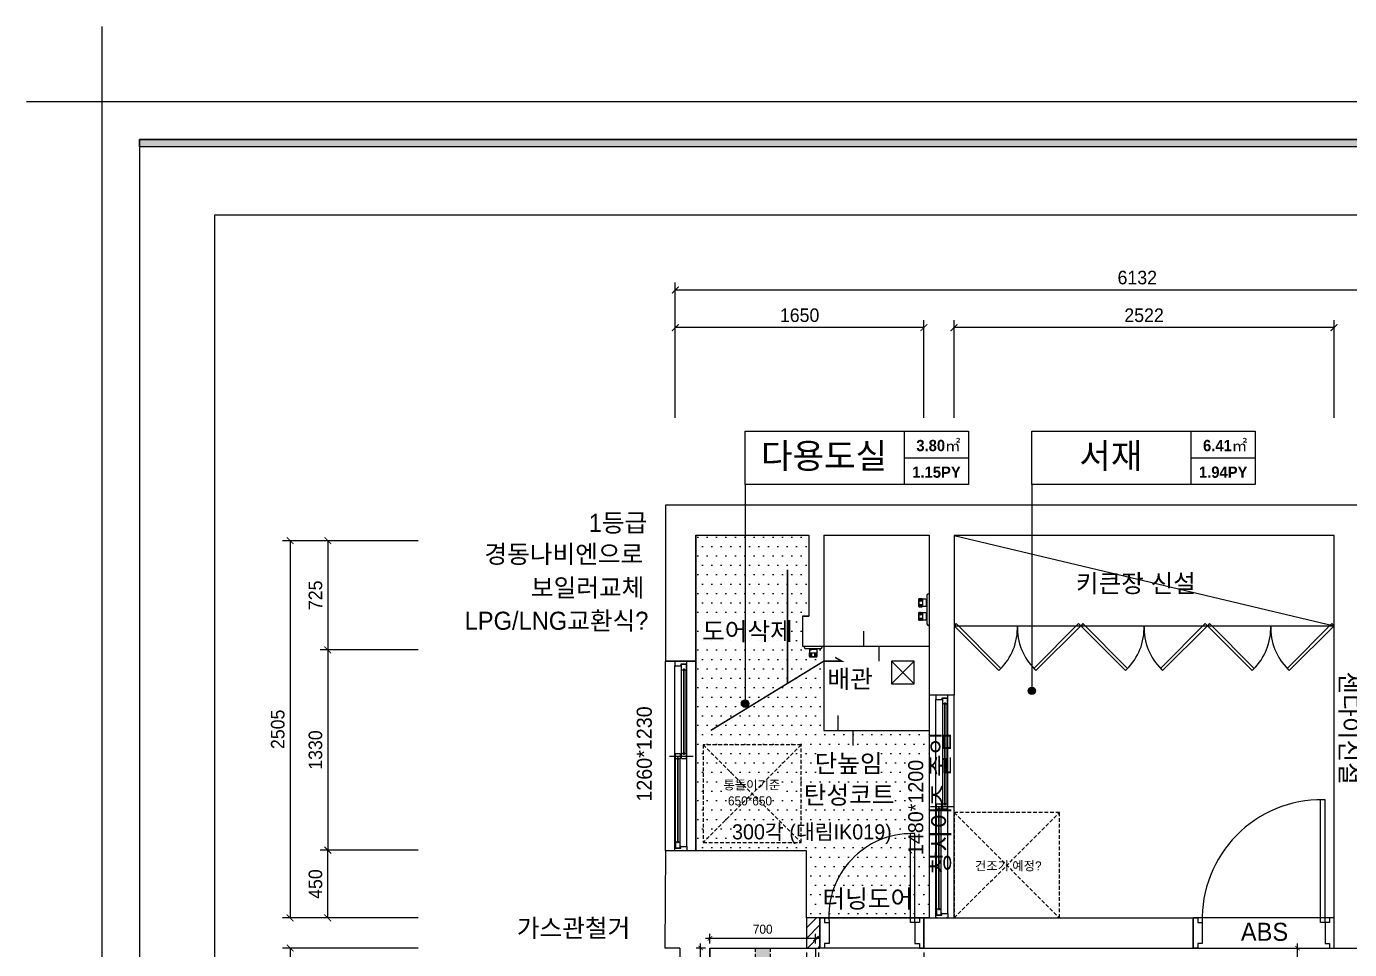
# Model space of a CAD drawing. Header units: inches. Extents: x 69359 to 144970, y -4972 to 56514.
# Drawn here: x 75670 to 84451, y 31761 to 37891 of the extents above; entities that cross this region are included whole.
import ezdxf
from ezdxf.enums import TextEntityAlignment as Align

# ---------------------------------------------------------------- set-up
doc = ezdxf.new("R2010")
doc.units = ezdxf.units.IN
doc.header["$LTSCALE"] = 50
doc.header["$MEASUREMENT"] = 0
doc.linetypes.add('DASHED', pattern=[0.75, 0.5, -0.25])
doc.linetypes.add('HID', pattern=[2.5, 1.5, -1])
for name, color, linetype in [('0-ELC TEXT', 7, 'Continuous'), ('02-WAL', 2, 'Continuous'), ('03-TEXT', 3, 'Continuous'), ('03-WAL NEW', 3, 'Continuous'), ('04-WIN', 4, 'Continuous'), ('06-FUR', 6, 'Continuous'), ('07-DIM', 5, 'Continuous'), ('07-DIM WAL', 5, 'Continuous'), ('3.기호.계단선', 30, 'Continuous'), ('fin', 5, 'Continuous'), ('FORM(YOURNAME)-1', 1, 'Continuous'), ('FORM(YOURNAME)-11', 1, 'Continuous'), ('FUR', 8, 'DASHED'), ('도면층4', 4, 'Continuous'), ('도면층5', 5, 'Continuous')]:
    doc.layers.add(name, color=color, linetype=linetype)
doc.styles.add('HY 울릉도 L', font='')
doc.styles.add('YOURNAME', font='HY울릉도M.TTF')
doc.styles.add('넥슨고딕', font='NEXONLv1GothicBold.ttf')
doc.styles.add('코레일둥고', font='Korail_Round_Gothic_Medium.ttf')
doc.styles.get('HY 울릉도 L').set_extended_font_data('HY울릉도L')
doc.dimstyles.new('30', dxfattribs={"dimscale": 30, "dimtxt": 2, "dimasz": 1, "dimexe": 1, "dimexo": 1, "dimgap": 1, "dimtad": 1, "dimdec": 0, "dimrnd": 0.05, "dimdsep": 46, "dimlunit": 6, "dimtxsty": 'HY 울릉도 L', "dimblk": 'ARCHTICK', "dimcen": 2.5, "dimdle": 1, "dimclrd": 133, "dimclre": 133, "dimclrt": 30, "dimadec": 0, "dimazin": 0, "dimtfac": 1, "dimtdec": 0, "dimtix": 1, "dimtmove": 2, "dimatfit": 3, "dimldrblk": 'ARCHTICK', "dimfxl": 1, "dimlwd": -1, "dimlwe": -1, "dimarcsym": 0})
doc.dimstyles.new('YOURNAME-50', dxfattribs={"dimscale": 50, "dimtxt": 1.8, "dimasz": 0.9, "dimexe": 1, "dimexo": 3, "dimgap": 0.7, "dimtad": 1, "dimdec": 0, "dimzin": 0, "dimdsep": 46, "dimtxsty": 'YOURNAME', "dimblk": 'ARCHTICK', "dimcen": 0, "dimclrd": 1, "dimclre": 1, "dimclrt": 7, "dimadec": 0, "dimazin": 0, "dimtfac": 1, "dimtdec": 0, "dimtix": 1, "dimtmove": 2, "dimatfit": 3, "dimldrblk": 'ARCHTICK', "dimfxl": 1, "dimtolj": 1, "dimtzin": 0, "dimarcsym": 0})

# ---------------------------------------------------------------- blocks, each defined once
blk = doc.blocks.new('A$C004A4CAE')
at = {"layer": 'fin', "color": 6}
for p, q in [((0, 0), (0, 5)), ((200, 15), (10, 15)), ((36, 69), (36, 70)), ((84, 69), (36, 69)), ((51, 63), (36, 63)), ((51, 57), (36, 57)), ((51, 51), (36, 51)), ((36, 23), (36, 45)), ((84, 45), (36, 45)), ((82, 72), (38, 72)), ((82, 21), (38, 21)), ((43, 15), (43, 21)), ((84, 63), (69, 63)), ((84, 57), (69, 57)), ((84, 51), (69, 51)), ((77, 15), (77, 21)), ((84, 69), (84, 70)), ((84, 23), (84, 45)), ((126, 69), (126, 70)), ((174, 69), (126, 69)), ((141, 63), (126, 63)), ((141, 57), (126, 57)), ((141, 51), (126, 51)), ((174, 45), (126, 45)), ((126, 23), (126, 45)), ((172, 72), (128, 72)), ((172, 21), (128, 21)), ((133, 15), (133, 21)), ((174, 63), (159, 63)), ((174, 57), (159, 57)), ((174, 51), (159, 51)), ((167, 15), (167, 21)), ((174, 69), (174, 70)), ((174, 23), (174, 45)), ((210, 0), (210, 5))]:
    blk.add_line(p, q, dxfattribs=at)
for centre, radius, start, end in [((10, 5), 10, 90, 180), ((36, 66), 3, 90, 270), ((36, 60), 3, 90, 270), ((36, 54), 3, 90, 270), ((36, 48), 3, 90, 270), ((38, 70), 2, 90, 180), ((38, 23), 2, 180, 270), ((51, 66), 3, 90, 270), ((51, 60), 3, 90, 270), ((51, 54), 3, 90, 270), ((51, 48), 3, 90, 270), ((69, 66), 3, 270, 90), ((69, 60), 3, 270, 90), ((69, 54), 3, 270, 90), ((69, 48), 3, 270, 90), ((82, 70), 2, 0, 90), ((82, 23), 2, 270, 0), ((84, 66), 3, 270, 90), ((84, 60), 3, 270, 90), ((84, 54), 3, 270, 90), ((84, 48), 3, 270, 90), ((126, 66), 3, 90, 270), ((126, 60), 3, 90, 270), ((126, 54), 3, 90, 270), ((126, 48), 3, 90, 270), ((128, 70), 2, 90, 180), ((128, 23), 2, 180, 270), ((141, 66), 3, 90, 270), ((141, 60), 3, 90, 270), ((141, 54), 3, 90, 270), ((141, 48), 3, 90, 270), ((159, 66), 3, 270, 90), ((159, 60), 3, 270, 90), ((159, 54), 3, 270, 90), ((159, 48), 3, 270, 90), ((172, 70), 2, 0, 90), ((172, 23), 2, 270, 0), ((174, 66), 3, 270, 90), ((174, 60), 3, 270, 90), ((174, 54), 3, 270, 90), ((174, 48), 3, 270, 90), ((200, 5), 10, 0, 90)]:
    blk.add_arc(centre, radius, start, end, dxfattribs=at)
blk = doc.blocks.new('flll')
at = {"layer": '03-WAL NEW'}
h = blk.add_hatch(dxfattribs=at)
h.set_pattern_fill('_USER', color=8, scale=50, angle=45, pattern_type=0)
h.set_pattern_definition([(45, (10, 0), (-35.35534, 35.35534), [])])
h.paths.add_polyline_path([(119160.3, 31243.2), (119070.3, 31243.2), (119070.3, 31043.2), (119160.3, 31043.2)])
blk.add_line((119185.3, 33048.2), (119885.3, 33048.2))
at = {"layer": '02-WAL'}
for p, q in [((122772.3, 33983.2), (118135.3, 33983.2)), ((118135.3, 33983.2), (118135.3, 32948.2)), ((118335.3, 33784.2), (118335.3, 32948.2)), ((118335.3, 33784.2), (119085.3, 33784.2)), ((119085.3, 33784.2), (119085.3, 33248.2)), ((119185.3, 33784.2), (119185.3, 33048.2)), ((119185.3, 33784.2), (119885.3, 33784.2)), ((119885.3, 33784.2), (119885.3, 32723.2)), ((122572.3, 33783.2), (120050.3, 33783.2)), ((120050.3, 33783.2), (120050.3, 32723.2)), ((122572.3, 31043.2), (122572.3, 33783.2)), ((119045.3, 33248.2), (119045.3, 33048.2)), ((119045.3, 33248.2), (119085.3, 33248.2)), ((119045.3, 33048.2), (119185.3, 33048.2)), ((118335.3, 32948.2), (118135.3, 32948.2)), ((120050.3, 32723.2), (119885.3, 32723.2)), ((118135.3, 31688.2), (118130.3, 31043.2)), ((119160.3, 31243.2), (119160.3, 31043.2)), ((119850.3, 31243.2), (119850.3, 31243.2)), ((119850.3, 31243.2), (121637.3, 31243.2)), ((119850.3, 31243.2), (119850.3, 31043.2)), ((121637.3, 31243.2), (121637.3, 31043.2)), ((118230.3, 31043.2), (118130.3, 31043.2)), ((118230.3, 31043.2), (118230.3, 30028.2)), ((118430.3, 31043.2), (118430.3, 30028.2)), ((118430.3, 31043.2), (119070.3, 31043.2)), ((119850.3, 31043.2), (121637.3, 31043.2)), ((122572.3, 31043.2), (123542.3, 31043.2))]:
    blk.add_line(p, q, dxfattribs=at)
at = {"layer": '02-WAL', "color": 7}
blk.add_lwpolyline([(119450.3, 33148.2), (119450.3, 33048.2), (119550.3, 33048.2), (119550.3, 32948.2)], dxfattribs=at)
at = {"layer": '02-WAL'}
blk.add_lwpolyline([(119070.3, 31243.2), (119070.3, 31688.2), (118135.3, 31688.2)], dxfattribs=at)
at = {"layer": '03-WAL NEW'}
blk.add_lwpolyline([(119160.3, 31243.2), (119070.3, 31243.2), (119070.3, 31043.2), (119160.3, 31043.2)], close=True, dxfattribs=at)
at = {"layer": '04-WIN'}
for p, q in [((118276.9, 31718.2), (118276.9, 32930.8)), ((118196.9, 31705.7), (118196.9, 32918.2)), ((118242.2, 32335.8), (118242.2, 32889.5)), ((118272.2, 32335.8), (118272.2, 32889.5)), ((119929.4, 31260.7), (119929.4, 32693.2)), ((120009.4, 31273.2), (120009.4, 32705.8)), ((119974.7, 32000.8), (119974.7, 32664.5)), ((120004.7, 32000.8), (120004.7, 32664.5)), ((118160.8, 32318.2), (118317.8, 32318.2)), ((118201.9, 31747.3), (118201.9, 32300.7)), ((118231.9, 31747.3), (118231.9, 32300.7)), ((119893.3, 31983.2), (120050.3, 31983.2)), ((119934.4, 31302.3), (119934.4, 31965.7)), ((119964.4, 31302.3), (119964.4, 31965.7)), ((118238, 31718.2), (118235.9, 31718.2)), ((119970.5, 31273.2), (119968.4, 31273.2))]:
    blk.add_line(p, q, dxfattribs=at)
for points in [[(118335.3, 31688.2), (118135.3, 31688.2), (118135.3, 32948.2), (118335.3, 32948.2)], [(118254, 32895.1), (118252.2, 32889.5), (118242.2, 32889.5), (118242.2, 32927.5), (118272.2, 32927.5), (118272.2, 32889.5), (118262.2, 32889.5), (118260.5, 32895.1)], [(118255.2, 32332.3), (118259.2, 32332.3), (118259.2, 32893), (118255.2, 32893)], [(120050.3, 32723.2), (119885.3, 32723.2), (119885.3, 31243.2), (120050.3, 31243.2)], [(119986.5, 32670.1), (119984.7, 32664.5), (119974.7, 32664.5), (119974.7, 32702.5), (120004.7, 32702.5), (120004.7, 32664.5), (119994.7, 32664.5), (119993, 32670.1)], [(119987.7, 31997.3), (119991.7, 31997.3), (119991.7, 32668), (119987.7, 32668)], [(118211.9, 32300.7), (118201.9, 32300.7), (118201.9, 32335.7), (118231.9, 32335.7), (118231.9, 32300.7), (118221.9, 32300.7), (118220.1, 32306.3), (118213.7, 32306.3)], [(118262.2, 32335.8), (118272.2, 32335.8), (118272.2, 32300.8), (118242.2, 32300.8), (118242.2, 32335.8), (118252.2, 32335.8), (118254, 32330.2), (118260.5, 32330.2)], [(119944.4, 31965.7), (119934.4, 31965.7), (119934.4, 32000.7), (119964.4, 32000.7), (119964.4, 31965.7), (119954.4, 31965.7), (119952.6, 31971.3), (119946.2, 31971.3)], [(119994.7, 32000.8), (120004.7, 32000.8), (120004.7, 31965.8), (119974.7, 31965.8), (119974.7, 32000.8), (119984.7, 32000.8), (119986.5, 31995.2), (119993, 31995.2)], [(118211.9, 31747.3), (118201.9, 31747.3), (118201.9, 31709.3), (118231.9, 31709.3), (118231.9, 31747.3), (118221.9, 31747.3), (118220.1, 31741.8), (118213.7, 31741.8)], [(119944.4, 31302.3), (119934.4, 31302.3), (119934.4, 31264.3), (119964.4, 31264.3), (119964.4, 31302.3), (119954.4, 31302.3), (119952.6, 31296.8), (119946.2, 31296.8)]]:
    blk.add_lwpolyline(points, close=True, dxfattribs=at)
for points in [[(118206, 32948.2), (118196.9, 32948.2), (118196.9, 32918.2), (118235.9, 32918.2), (118238, 32918.2), (118238, 32930.8), (118276.9, 32930.8), (118276.9, 32948.2), (118268, 32948.2)], [(118251.5, 32889.5), (118252.8, 32886.8), (118253.8, 32886.2), (118255.2, 32885.7)], [(118263, 32889.5), (118261.7, 32886.8), (118260.7, 32886.2), (118259.2, 32885.7)], [(119938.5, 32723.2), (119929.4, 32723.2), (119929.4, 32693.2), (119968.4, 32693.2), (119970.5, 32693.2), (119970.5, 32705.8), (120009.4, 32705.8), (120009.4, 32723.2), (120000.5, 32723.2)], [(119984, 32664.5), (119985.3, 32661.8), (119986.3, 32661.2), (119987.7, 32660.7)], [(119995.5, 32664.5), (119994.2, 32661.8), (119993.2, 32661.2), (119991.7, 32660.7)], [(118251.5, 32335.8), (118252.8, 32338.5), (118253.8, 32339), (118255.2, 32339.6)], [(118263, 32335.8), (118261.7, 32338.5), (118260.7, 32339), (118259.2, 32339.6)], [(118211.1, 32300.7), (118212.5, 32298), (118213.5, 32297.5), (118214.9, 32296.9)], [(118214.9, 32304.2), (118214.9, 31743.8), (118218.9, 31743.8), (118218.9, 32304.2), (118214.9, 32304.2), (118218.9, 32304.2)], [(118222.7, 32300.7), (118221.3, 32298), (118220.3, 32297.5), (118218.9, 32296.9)], [(119943.6, 31965.7), (119945, 31963), (119946, 31962.5), (119947.4, 31961.9)], [(119947.4, 31969.2), (119947.4, 31298.8), (119951.4, 31298.8), (119951.4, 31969.2), (119947.4, 31969.2), (119951.4, 31969.2)], [(119955.2, 31965.7), (119953.8, 31963), (119952.8, 31962.5), (119951.4, 31961.9)], [(119984, 32000.8), (119985.3, 32003.5), (119986.3, 32004), (119987.7, 32004.6)], [(119995.5, 32000.8), (119994.2, 32003.5), (119993.2, 32004), (119991.7, 32004.6)], [(118205.9, 31688.2), (118196.9, 31688.2), (118196.9, 31705.7), (118235.9, 31705.7), (118235.9, 31718.2), (118276.9, 31718.2), (118276.9, 31688.2), (118267.9, 31688.2)], [(118211.1, 31747.3), (118212.5, 31750), (118213.5, 31750.6), (118214.9, 31751.1)], [(118222.7, 31747.3), (118221.3, 31750), (118220.3, 31750.6), (118218.9, 31751.1)], [(119938.4, 31243.2), (119929.4, 31243.2), (119929.4, 31260.7), (119968.4, 31260.7), (119968.4, 31273.2), (120009.4, 31273.2), (120009.4, 31243.2), (120000.4, 31243.2)], [(119943.6, 31302.3), (119945, 31305), (119946, 31305.6), (119947.4, 31306.1)], [(119955.2, 31302.3), (119953.8, 31305), (119952.8, 31305.6), (119951.4, 31306.1)]]:
    blk.add_lwpolyline(points, dxfattribs=at)
at = {"layer": 'fin', "color": 6}
for p, q in [((119055.3, 33048.2), (119055.3, 33043.2)), ((119065.3, 33033.2), (119165.3, 33033.2)), ((119091.3, 33025.2), (119091.3, 33003.2)), ((119093.3, 33027.2), (119137.3, 33027.2)), ((119098.3, 33033.2), (119098.3, 33027.2)), ((119132.3, 33033.2), (119132.3, 33027.2)), ((119139.3, 33025.2), (119139.3, 33003.2)), ((119175.3, 33048.2), (119175.3, 33043.2)), ((119091.3, 33003.2), (119139.3, 33003.2)), ((119091.3, 32997.2), (119106.3, 32997.2)), ((119091.3, 32991.2), (119106.3, 32991.2)), ((119091.3, 32985.2), (119106.3, 32985.2)), ((119091.3, 32979.2), (119139.3, 32979.2)), ((119091.3, 32979.2), (119091.3, 32978.3)), ((119093.3, 32976.3), (119137.3, 32976.3)), ((119124.3, 32997.2), (119139.3, 32997.2)), ((119124.3, 32991.2), (119139.3, 32991.2)), ((119124.3, 32985.2), (119139.3, 32985.2)), ((119139.3, 32979.2), (119139.3, 32978.3))]:
    blk.add_line(p, q, dxfattribs=at)
for centre, radius, start, end in [((119065.3, 33043.2), 10, 180, 270), ((119093.3, 33025.2), 2, 90, 180), ((119137.3, 33025.2), 2, 0, 90), ((119165.3, 33043.2), 10, 270, 0), ((119091.3, 33000.2), 3, 90, 270), ((119091.3, 32994.2), 3, 90, 270), ((119091.3, 32988.2), 3, 90, 270), ((119091.3, 32982.2), 3, 90, 270), ((119093.3, 32978.3), 2, 180, 270), ((119106.3, 33000.2), 3, 90, 270), ((119106.3, 32994.2), 3, 90, 270), ((119106.3, 32988.2), 3, 90, 270), ((119106.3, 32982.2), 3, 90, 270), ((119124.3, 33000.2), 3, 270, 90), ((119124.3, 32994.2), 3, 270, 90), ((119124.3, 32988.2), 3, 270, 90), ((119124.3, 32982.2), 3, 270, 90), ((119137.3, 32978.3), 2, 270, 0), ((119139.3, 33000.2), 3, 270, 90), ((119139.3, 32994.2), 3, 270, 90), ((119139.3, 32988.2), 3, 270, 90), ((119139.3, 32982.2), 3, 270, 90)]:
    blk.add_arc(centre, radius, start, end, dxfattribs=at)
at = {"layer": '도면층4'}
for p, q in [((122482.3, 31213.2), (122482.3, 32028.2)), ((122512.3, 32028.2), (122482.3, 32028.2)), ((122512.3, 31213.2), (122512.3, 32028.2)), ((119760.3, 31213.2), (119760.3, 31803.2)), ((119790.3, 31803.2), (119760.3, 31803.2)), ((119790.3, 31213.2), (119790.3, 31803.2)), ((119160.3, 31243.2), (119850.3, 31243.2)), ((119790.3, 31213.2), (119760.3, 31213.2)), ((122572.3, 31243.2), (121637.3, 31243.2)), ((122512.3, 31213.2), (122482.3, 31213.2)), ((119850.3, 31043.2), (119160.3, 31043.2)), ((121637.3, 31043.2), (122572.3, 31043.2))]:
    blk.add_line(p, q, dxfattribs=at)
for points in [[(119160.3, 31243.2), (119190.3, 31243.2), (119190.3, 31213.2), (119220.3, 31213.2), (119220.3, 31073.2), (119190.3, 31073.2), (119190.3, 31043.2), (119160.3, 31043.2), (119160.3, 31243.2)], [(119850.3, 31243.2), (119820.3, 31243.2), (119820.3, 31213.2), (119790.3, 31213.2), (119790.3, 31073.2), (119820.3, 31073.2), (119820.3, 31043.2), (119850.3, 31043.2), (119850.3, 31243.2)], [(121637.3, 31243.2), (121667.3, 31243.2), (121667.3, 31213.2), (121697.3, 31213.2), (121697.3, 31073.2), (121667.3, 31073.2), (121667.3, 31043.2), (121637.3, 31043.2), (121637.3, 31243.2)], [(122572.3, 31243.2), (122542.3, 31243.2), (122542.3, 31213.2), (122512.3, 31213.2), (122512.3, 31073.2), (122542.3, 31073.2), (122542.3, 31043.2), (122572.3, 31043.2), (122572.3, 31243.2)]]:
    blk.add_lwpolyline(points, dxfattribs=at)
at = {"layer": '도면층5'}
for centre, radius, start, end in [((122489.9, 31235.3), 792.9, 89.45047, 181.59881), ((119769.5, 31252.6), 550.6, 89.37479, 184.10532)]:
    blk.add_arc(centre, radius, start, end, dxfattribs=at)
at = {"rotation": 90}
blk.add_blockref('A$C004A4CAE', (119885.3, 33185.6), dxfattribs=at)
blk = doc.blocks.new('FORM-ELEVATION')
at = {"layer": 'FORM(YOURNAME)-11'}
h = blk.add_hatch(color=256, dxfattribs=at)
h.dxf.hatch_style = 1
h.paths.add_polyline_path([(-10309, 35708), (71691, 35708), (71691, 35508), (-10309, 35508)])
h.paths.add_polyline_path([(-10309, -21492), (71691, -21492), (71691, -21692), (-10309, -21692)])
at = {"layer": 'Defpoints', "color": 1}
blk.add_lwpolyline([(-11309, 38708), (-11309, 36708), (-13309, 36708)], dxfattribs=at)
at = {"layer": 'Defpoints', "color": 158}
for points in [[(-10309, -21692), (71691, -21692), (71691, 35708), (-10309, 35708)], [(-8309, 33708), (61071, 33708), (61071, -19692), (-8309, -19692)]]:
    blk.add_lwpolyline(points, close=True, dxfattribs=at)
at = {"layer": 'FORM(YOURNAME)-11', "color": 250}
blk.add_lwpolyline([(-11309, -22692), (72691, -22692), (72691, 36708), (-11309, 36708)], close=True, dxfattribs=at)
at = {"layer": 'FORM(YOURNAME)-11'}
blk.add_lwpolyline([(-10309, 35708), (71691, 35708), (71691, 35508), (-10309, 35508)], close=True, dxfattribs=at)
at = {"layer": 'FORM(YOURNAME)-11', "color": 3, "style": 'YOURNAME'}
for tag, height, p in [('1', 450, (71041, -1219)), ('2', 450, (71041, -1863)), ('3', 450, (71041, -3150)), ('4', 450, (71041, -5081)), ('5', 515, (71041, -7398)), ('6', 515, (71041, -9650)), ('7', 515, (71041, -11903)), ('8', 515, (71041, -14155)), ('9', 515, (71041, -16408)), ('10', 515, (66791, -18596)), ('11', 515, (71041, -18660)), ('12', 515, (66791, -20848)), ('13', 515, (71041, -20848))]:
    blk.add_attdef(tag, text='', height=height, dxfattribs=at).set_placement(p, align=Align.MIDDLE_RIGHT)
blk = doc.blocks.new('_ArchTick')
at = {"color": 0, "linetype": 'ByBlock', "const_width": 0.15}
blk.add_lwpolyline([(-0.5, -0.5), (0.5, 0.5)], dxfattribs=at)
blk = doc.blocks.new('*D22')
at = {"layer": '07-DIM', "color": 1, "lineweight": -2, "transparency": 16777216}
for p, q in [((81826.3, 35290.5), (81826.3, 35940.5)), ((84348.3, 35290.5), (84348.3, 35940.5)), ((84348.3, 35890.5), (81826.3, 35890.5))]:
    blk.add_line(p, q, dxfattribs=at)
at = {"layer": 'Defpoints', "color": 0, "transparency": 16777216}
for p in [(81826.3, 35890.5), (81826.3, 35140.5), (84348.3, 35140.5)]:
    blk.add_point(p, dxfattribs=at)
at = {"layer": '07-DIM', "color": 1, "lineweight": -2, "transparency": 16777216, "xscale": 45, "yscale": 45, "zscale": 45, "rotation": 180}
blk.add_blockref('_ArchTick', (81826.3, 35890.5), dxfattribs=at)
at = {"layer": '07-DIM', "color": 1, "lineweight": -2, "transparency": 16777216, "xscale": 45, "yscale": 45, "zscale": 45}
blk.add_blockref('_ArchTick', (84348.3, 35890.5), dxfattribs=at)
at = {"layer": '07-DIM', "color": 7, "transparency": 16777216, "insert": (83087.3, 35972.2), "char_height": 90, "attachment_point": 5, "style": 'YOURNAME'}
blk.add_mtext('\\A1;2522', dxfattribs=at)
blk = doc.blocks.new('*D23')
at = {"layer": '07-DIM', "color": 1, "lineweight": -2, "transparency": 16777216}
for p, q in [((79976.3, 35290.5), (79976.3, 35940.5)), ((81626.3, 35290.5), (81626.3, 35940.5)), ((81626.3, 35890.5), (79976.3, 35890.5))]:
    blk.add_line(p, q, dxfattribs=at)
at = {"layer": 'Defpoints', "color": 0, "transparency": 16777216}
for p in [(79976.3, 35890.5), (79976.3, 35140.5), (81626.3, 35140.5)]:
    blk.add_point(p, dxfattribs=at)
at = {"layer": '07-DIM', "color": 1, "lineweight": -2, "transparency": 16777216, "xscale": 45, "yscale": 45, "zscale": 45, "rotation": 180}
blk.add_blockref('_ArchTick', (79976.3, 35890.5), dxfattribs=at)
at = {"layer": '07-DIM', "color": 1, "lineweight": -2, "transparency": 16777216, "xscale": 45, "yscale": 45, "zscale": 45}
blk.add_blockref('_ArchTick', (81626.3, 35890.5), dxfattribs=at)
at = {"layer": '07-DIM', "color": 7, "transparency": 16777216, "insert": (80801.3, 35972.4), "char_height": 90, "attachment_point": 5, "style": 'YOURNAME'}
blk.add_mtext('\\A1;1650', dxfattribs=at)
blk = doc.blocks.new('*D24')
at = {"layer": '07-DIM', "color": 1, "lineweight": -2, "transparency": 16777216}
for p, q in [((79976.3, 35290.5), (79976.3, 36190.5)), ((86108.3, 35290.5), (86108.3, 36190.5)), ((79976.3, 36140.5), (86108.3, 36140.5))]:
    blk.add_line(p, q, dxfattribs=at)
at = {"layer": 'Defpoints', "color": 0, "transparency": 16777216}
for p in [(86108.3, 36140.5), (79976.3, 35140.5), (86108.3, 35140.5)]:
    blk.add_point(p, dxfattribs=at)
at = {"layer": '07-DIM', "color": 1, "lineweight": -2, "transparency": 16777216, "xscale": 45, "yscale": 45, "zscale": 45, "rotation": 180}
blk.add_blockref('_ArchTick', (79976.3, 36140.5), dxfattribs=at)
at = {"layer": '07-DIM', "color": 1, "lineweight": -2, "transparency": 16777216, "xscale": 45, "yscale": 45, "zscale": 45}
blk.add_blockref('_ArchTick', (86108.3, 36140.5), dxfattribs=at)
at = {"layer": '07-DIM', "color": 7, "transparency": 16777216, "insert": (83042.3, 36222.4), "char_height": 90, "attachment_point": 5, "style": 'YOURNAME'}
blk.add_mtext('\\A1;6132', dxfattribs=at)
blk = doc.blocks.new('*D25')
at = {"layer": '07-DIM', "color": 1, "lineweight": -2, "transparency": 16777216}
for p, q in [((78269.8, 34475.5), (77369.8, 34475.5)), ((77419.8, 34475.5), (77419.8, 31970.5)), ((78269.8, 31970.5), (77369.8, 31970.5))]:
    blk.add_line(p, q, dxfattribs=at)
at = {"layer": 'Defpoints', "color": 0, "transparency": 16777216}
for p in [(78419.8, 34475.5), (77419.8, 31970.5), (78419.8, 31970.5)]:
    blk.add_point(p, dxfattribs=at)
at = {"layer": '07-DIM', "color": 1, "lineweight": -2, "transparency": 16777216, "xscale": 45, "yscale": 45, "zscale": 45}
for p, rotation in [((77419.8, 34475.5), 90), ((77419.8, 31970.5), 270)]:
    blk.add_blockref('_ArchTick', p, dxfattribs=dict(at, rotation=rotation))
at = {"layer": '07-DIM', "color": 7, "transparency": 16777216, "insert": (77338, 33223), "char_height": 90, "attachment_point": 5, "rotation": 90, "style": 'YOURNAME'}
blk.add_mtext('\\A1;2505', dxfattribs=at)
blk = doc.blocks.new('*D26')
at = {"layer": '07-DIM', "color": 1, "lineweight": -2, "transparency": 16777216}
for p, q in [((78269.8, 31770.5), (77369.8, 31770.5)), ((77419.8, 31770.5), (77419.8, 29215.5)), ((78269.8, 29215.5), (77369.8, 29215.5))]:
    blk.add_line(p, q, dxfattribs=at)
at = {"layer": 'Defpoints', "color": 0, "transparency": 16777216}
for p in [(78419.8, 31770.5), (77419.8, 29215.5), (78419.8, 29215.5)]:
    blk.add_point(p, dxfattribs=at)
at = {"layer": '07-DIM', "color": 1, "lineweight": -2, "transparency": 16777216, "xscale": 45, "yscale": 45, "zscale": 45}
for p, rotation in [((77419.8, 31770.5), 90), ((77419.8, 29215.5), 270)]:
    blk.add_blockref('_ArchTick', p, dxfattribs=dict(at, rotation=rotation))
at = {"layer": '07-DIM', "color": 7, "transparency": 16777216, "insert": (77338.1, 30493), "char_height": 90, "attachment_point": 5, "rotation": 90, "style": 'YOURNAME'}
blk.add_mtext('\\A1;2555', dxfattribs=at)
blk = doc.blocks.new('*D28')
at = {"layer": '07-DIM', "color": 1, "lineweight": -2, "transparency": 16777216}
for p, q in [((78269.8, 32420.5), (77619.8, 32420.5)), ((77669.8, 31970.5), (77669.8, 32420.5)), ((78269.8, 31970.5), (77619.8, 31970.5))]:
    blk.add_line(p, q, dxfattribs=at)
at = {"layer": 'Defpoints', "color": 0, "transparency": 16777216}
for p in [(77669.8, 32420.5), (78419.8, 32420.5), (78419.8, 31970.5)]:
    blk.add_point(p, dxfattribs=at)
at = {"layer": '07-DIM', "color": 1, "lineweight": -2, "transparency": 16777216, "xscale": 45, "yscale": 45, "zscale": 45}
for p, rotation in [((77669.8, 32420.5), 90), ((77669.8, 31970.5), 270)]:
    blk.add_blockref('_ArchTick', p, dxfattribs=dict(at, rotation=rotation))
at = {"layer": '07-DIM', "color": 7, "transparency": 16777216, "insert": (77588, 32195.5), "char_height": 90, "attachment_point": 5, "rotation": 90, "style": 'YOURNAME'}
blk.add_mtext('\\A1;450', dxfattribs=at)
blk = doc.blocks.new('*D29')
at = {"layer": '07-DIM', "color": 1, "lineweight": -2, "transparency": 16777216}
for p, q in [((78269.8, 34475.5), (77619.8, 34475.5)), ((77669.8, 34475.5), (77669.8, 33750.5)), ((78269.8, 33750.5), (77619.8, 33750.5))]:
    blk.add_line(p, q, dxfattribs=at)
at = {"layer": 'Defpoints', "color": 0, "transparency": 16777216}
for p in [(78419.8, 34475.5), (77669.8, 33750.5), (78419.8, 33750.5)]:
    blk.add_point(p, dxfattribs=at)
at = {"layer": '07-DIM', "color": 1, "lineweight": -2, "transparency": 16777216, "xscale": 45, "yscale": 45, "zscale": 45}
for p, rotation in [((77669.8, 34475.5), 90), ((77669.8, 33750.5), 270)]:
    blk.add_blockref('_ArchTick', p, dxfattribs=dict(at, rotation=rotation))
at = {"layer": '07-DIM', "color": 7, "transparency": 16777216, "insert": (77588.1, 34113), "char_height": 90, "attachment_point": 5, "rotation": 90, "style": 'YOURNAME'}
blk.add_mtext('\\A1;725', dxfattribs=at)
blk = doc.blocks.new('*D30')
at = {"layer": '07-DIM', "color": 1, "lineweight": -2, "transparency": 16777216}
for p, q in [((78269.8, 33750.5), (77619.8, 33750.5)), ((77669.8, 33750.5), (77669.8, 32420.5)), ((78269.8, 32420.5), (77619.8, 32420.5))]:
    blk.add_line(p, q, dxfattribs=at)
at = {"layer": 'Defpoints', "color": 0, "transparency": 16777216}
for p in [(78419.8, 33750.5), (77669.8, 32420.5), (78419.8, 32420.5)]:
    blk.add_point(p, dxfattribs=at)
at = {"layer": '07-DIM', "color": 1, "lineweight": -2, "transparency": 16777216, "xscale": 45, "yscale": 45, "zscale": 45}
for p, rotation in [((77669.8, 33750.5), 90), ((77669.8, 32420.5), 270)]:
    blk.add_blockref('_ArchTick', p, dxfattribs=dict(at, rotation=rotation))
at = {"layer": '07-DIM', "color": 7, "transparency": 16777216, "insert": (77588, 33085.5), "char_height": 90, "attachment_point": 5, "rotation": 90, "style": 'YOURNAME'}
blk.add_mtext('\\A1;1330', dxfattribs=at)
blk = doc.blocks.new('*D40')
at = {"layer": '07-DIM WAL', "color": 133, "transparency": 16777216}
for p, q in [((80936.3, 31834.1), (80176.3, 31834.1)), ((80206.3, 31800.5), (80206.3, 31864.1)), ((80906.3, 31800.5), (80906.3, 31864.1))]:
    blk.add_line(p, q, dxfattribs=at)
at = {"layer": 'Defpoints', "color": 0, "transparency": 16777216}
for p in [(80206.3, 31834.1), (80206.3, 31770.5), (80906.3, 31770.5)]:
    blk.add_point(p, dxfattribs=at)
at = {"layer": '07-DIM WAL', "color": 133, "transparency": 16777216, "xscale": 30, "yscale": 30, "zscale": 30, "rotation": 180}
blk.add_blockref('_ArchTick', (80206.3, 31834.1), dxfattribs=at)
at = {"layer": '07-DIM WAL', "color": 133, "transparency": 16777216, "xscale": 30, "yscale": 30, "zscale": 30}
blk.add_blockref('_ArchTick', (80906.3, 31834.1), dxfattribs=at)
at = {"layer": '07-DIM WAL', "color": 30, "transparency": 16777216, "insert": (80556.3, 31895.4), "char_height": 60, "attachment_point": 5, "style": 'HY 울릉도 L'}
blk.add_mtext('700', dxfattribs=at)
blk = doc.blocks.new('*D91')
at = {"layer": '07-DIM', "color": 133, "transparency": 16777216}
for p, q in [((80926.3, 31740.5), (80926.3, 31580.7)), ((81626.3, 31740.5), (81626.3, 31580.7)), ((80896.3, 31610.7), (81656.3, 31610.7))]:
    blk.add_line(p, q, dxfattribs=at)
at = {"layer": 'Defpoints', "color": 0, "transparency": 16777216}
for p in [(80926.3, 31770.5), (81626.3, 31770.5), (81626.3, 31610.7)]:
    blk.add_point(p, dxfattribs=at)
at = {"layer": '07-DIM', "color": 133, "transparency": 16777216, "xscale": 30, "yscale": 30, "zscale": 30, "rotation": 180}
blk.add_blockref('_ArchTick', (80926.3, 31610.7), dxfattribs=at)
at = {"layer": '07-DIM', "color": 133, "transparency": 16777216, "xscale": 30, "yscale": 30, "zscale": 30}
blk.add_blockref('_ArchTick', (81626.3, 31610.7), dxfattribs=at)
at = {"layer": '07-DIM', "color": 30, "transparency": 16777216, "insert": (81276.3, 31672), "char_height": 60, "attachment_point": 5, "style": 'HY 울릉도 L'}
blk.add_mtext('700', dxfattribs=at)
blk = doc.blocks.new('*D99')
at = {"layer": '07-DIM', "color": 133, "transparency": 16777216}
for p, q in [((80144.4, 30742.5), (80144.4, 31800.5)), ((80176.3, 31770.5), (80114.4, 31770.5)), ((80176.3, 30772.5), (80114.4, 30772.5))]:
    blk.add_line(p, q, dxfattribs=at)
at = {"layer": 'Defpoints', "color": 0, "transparency": 16777216}
for p in [(80144.4, 31770.5), (80206.3, 31770.5), (80206.3, 30772.5)]:
    blk.add_point(p, dxfattribs=at)
at = {"layer": '07-DIM', "color": 133, "transparency": 16777216, "xscale": 30, "yscale": 30, "zscale": 30}
for p, rotation in [((80144.4, 31770.5), 90), ((80144.4, 30772.5), 270)]:
    blk.add_blockref('_ArchTick', p, dxfattribs=dict(at, rotation=rotation))
at = {"layer": '07-DIM', "color": 30, "transparency": 16777216, "insert": (80083.1, 31271.5), "char_height": 60, "attachment_point": 5, "rotation": 90, "style": 'HY 울릉도 L'}
blk.add_mtext('998', dxfattribs=at)
blk = doc.blocks.new('*D180')
at = {"layer": '07-DIM WAL', "color": 133, "transparency": 16777216}
for p, q in [((84105.8, 30885.5), (84105.8, 31800.5)), ((83910.8, 31770.5), (84135.8, 31770.5)), ((83836.3, 30915.5), (84135.8, 30915.5))]:
    blk.add_line(p, q, dxfattribs=at)
at = {"layer": 'Defpoints', "color": 0, "transparency": 16777216}
for p in [(83880.8, 31770.5), (84105.8, 31770.5), (83806.3, 30915.5)]:
    blk.add_point(p, dxfattribs=at)
at = {"layer": '07-DIM WAL', "color": 133, "transparency": 16777216, "xscale": 30, "yscale": 30, "zscale": 30}
for p, rotation in [((84105.8, 31770.5), 90), ((84105.8, 30915.5), 270)]:
    blk.add_blockref('_ArchTick', p, dxfattribs=dict(at, rotation=rotation))
at = {"layer": '07-DIM WAL', "color": 30, "transparency": 16777216, "insert": (84044.5, 31343), "char_height": 60, "attachment_point": 5, "rotation": 90, "style": 'HY 울릉도 L'}
blk.add_mtext('855', dxfattribs=at)
blk = doc.blocks.new('*D186')
at = {"layer": '07-DIM WAL', "color": 133, "transparency": 16777216}
for p, q in [((80846.3, 31740.5), (80846.3, 31580.7)), ((80926.3, 31740.5), (80926.3, 31580.7)), ((80846.3, 31610.7), (80816.3, 31610.7)), ((80846.3, 31610.7), (80926.3, 31610.7)), ((80926.3, 31610.7), (80956.3, 31610.7))]:
    blk.add_line(p, q, dxfattribs=at)
at = {"layer": 'Defpoints', "color": 0, "transparency": 16777216}
for p in [(80846.3, 31770.5), (80926.3, 31770.5), (80926.3, 31610.7)]:
    blk.add_point(p, dxfattribs=at)
at = {"layer": '07-DIM WAL', "color": 133, "transparency": 16777216, "xscale": 30, "yscale": 30, "zscale": 30}
blk.add_blockref('_ArchTick', (80846.3, 31610.7), dxfattribs=at)
at = {"layer": '07-DIM WAL', "color": 133, "transparency": 16777216, "xscale": 30, "yscale": 30, "zscale": 30, "rotation": 180}
blk.add_blockref('_ArchTick', (80926.3, 31610.7), dxfattribs=at)
at = {"layer": '07-DIM WAL', "color": 30, "transparency": 16777216, "insert": (80886.3, 31672), "char_height": 60, "attachment_point": 5, "style": 'HY 울릉도 L'}
blk.add_mtext('80', dxfattribs=at)

msp = doc.modelspace()

# ---------------------------------------------------------------- hatches: boundary and pattern name
at = {"layer": '0-ELC TEXT'}
h = msp.add_hatch(color=256, dxfattribs=at)
h.dxf.hatch_style = 1
edge = h.paths.add_edge_path()
edge.add_arc((82342.5, 33478.7), 25, 0, 360)
h = msp.add_hatch(color=256, dxfattribs=at)
h.dxf.hatch_style = 1
edge = h.paths.add_edge_path()
edge.add_arc((80439.6, 33393.7), 25, 0, 360)
h = msp.add_hatch(color=256, dxfattribs=at)
h.dxf.hatch_style = 1
edge = h.paths.add_edge_path()
edge.add_arc((80439.6, 33393.7), 25, 0, 360)
at = {"layer": '03-WAL NEW'}
h = msp.add_hatch(dxfattribs=at)
h.set_pattern_fill('DOTS', color=8, scale=1000)
h.paths.add_polyline_path([(80111.3, 34511.5), (80861.3, 34511.5), (80861.3, 33975.5), (80821.3, 33975.5), (80821.3, 33775.5), (80961.3, 33775.5), (80961.3, 33215.5), (81661.3, 33215.5), (81661.3, 31970.5), (80846.3, 31970.5), (80846.3, 32415.5), (80111.3, 32415.5)])
at = {"layer": 'FUR'}
h = msp.add_hatch(dxfattribs=at)
h.set_pattern_fill('GOST_GLASS', color=30, scale=5)
h.set_pattern_definition([(45, (0, 0), (42.426407, 0), [25, -35]), (45, (10.607, 0), (42.426407, 0), [10, -50]), (45, (0, 10.607), (42.426407, 0), [10, -50])])
h.paths.add_polyline_path([(81956.3, 29415.5), (80406.3, 29415.5), (80406.3, 31570.5), (80606.3, 31570.5), (80606.3, 31770.5), (80506.3, 31770.5), (80506.3, 31670.5), (80306.3, 31670.5), (80306.3, 29315.5), (81956.3, 29315.5, -0.414214), (81906.3, 29365.5, -0.414214)])

# ---------------------------------------------------------------- linework, layer by layer
at = {"layer": '0-ELC TEXT'}
for p, q in [((81496.8, 34848.1), (81496.8, 35201.9)), ((83399.7, 34848.1), (83399.7, 35201.9)), ((81496.8, 35025), (81921.5, 35025)), ((83399.7, 35025), (83824.3, 35025)), ((80439.6, 34848.1), (80439.6, 33393.7)), ((82342.5, 34848.1), (82342.5, 33478.7))]:
    msp.add_line(p, q, dxfattribs=at)
for points in [[(80439.6, 35201.9), (81921.5, 35201.9), (81921.5, 34848.1), (80439.6, 34848.1)], [(82342.5, 35201.9), (83824.3, 35201.9), (83824.3, 34848.1), (82342.5, 34848.1)]]:
    msp.add_lwpolyline(points, close=True, dxfattribs=at)
for centre in [(82342.5, 33478.7), (80439.6, 33393.7), (80439.6, 33393.7)]:
    msp.add_circle(centre, 25, dxfattribs=at)
at = {"layer": '03-WAL NEW'}
for p, q in [((81411.3, 33525.5), (81561.3, 33675.5)), ((81411.3, 33675.5), (81561.3, 33525.5))]:
    msp.add_line(p, q, dxfattribs=at)
for points in [[(80111.3, 34511.5), (80861.3, 34511.5), (80861.3, 33975.5), (80821.3, 33975.5), (80821.3, 33775.5), (80961.3, 33775.5), (80961.3, 33215.5), (81661.3, 33215.5), (81661.3, 31970.5), (80846.3, 31970.5), (80846.3, 32415.5), (80111.3, 32415.5), (80111.3, 34511.5)], [(81054.4, 33315.5), (81054.4, 33215.5), (81154.4, 33215.5), (81154.4, 33115.5)]]:
    msp.add_lwpolyline(points, dxfattribs=at)
msp.add_lwpolyline([(81411.3, 33525.5), (81561.3, 33525.5), (81561.3, 33675.5), (81411.3, 33675.5)], close=True, dxfattribs=at)
at = {"layer": '06-FUR'}
for points in [[(81826.3, 34510.5), (81826.3, 33910.5), (84348.3, 33910.5), (84348.3, 34510.5), (81826.3, 34510.5), (84348.3, 33910.5)], [(82123.5, 33613.3), (82137.6, 33627.5), (81840.4, 33924.7), (81826.3, 33910.5), (82123.5, 33613.3)], [(82369.7, 33613.3), (82355.6, 33627.5), (82652.8, 33924.7), (82666.9, 33910.5), (82369.7, 33613.3)], [(82964.2, 33613.3), (82978.3, 33627.5), (82681.1, 33924.7), (82666.9, 33910.5), (82964.2, 33613.3)], [(83210.4, 33613.3), (83196.2, 33627.5), (83493.5, 33924.7), (83507.6, 33910.5), (83210.4, 33613.3)], [(83804.8, 33613.3), (83819, 33627.5), (83521.7, 33924.7), (83507.6, 33910.5), (83804.8, 33613.3)], [(84051, 33613.3), (84036.9, 33627.5), (84334.1, 33924.7), (84348.3, 33910.5), (84051, 33613.3)], [(80206.3, 31770.5), (80906.3, 31770.5), (80906.3, 29815.5), (83706.3, 29815.5), (83706.3, 29215.5), (80206.3, 29215.5), (80206.3, 31770.5)]]:
    msp.add_lwpolyline(points, dxfattribs=at)
at = {"layer": '06-FUR', "color": 8}
for centre, start, end in [((81861.9, 33896.1), 314.25581, 2.14753), ((82631.3, 33896.1), 177.85247, 225.74419), ((82702.6, 33896.1), 314.25581, 2.14753), ((83472, 33896.1), 177.85247, 225.74419), ((83543.2, 33896.1), 314.25581, 2.14753), ((84312.6, 33896.1), 177.85247, 225.74419)]:
    msp.add_arc(centre, 385, start, end, dxfattribs=at)
at = {"layer": '3.기호.계단선', "linetype": 'HID', "const_width": 10}
for points in [[(80720.7, 34283.2), (80720.7, 33528)], [(80211.3, 33215.5), (80961.3, 33675.5), (81081.2, 33675.5), (81036.7, 33700.6)]]:
    msp.add_lwpolyline(points, dxfattribs=at)
at = {"layer": 'FUR'}
for p, q in [((80161.3, 33120.5), (80811.3, 32470.5)), ((80811.3, 33120.5), (80161.3, 32470.5)), ((81826.3, 31970.5), (82526.3, 32670.5)), ((81826.3, 32670.5), (82526.3, 31970.5))]:
    msp.add_line(p, q, dxfattribs=at)
for points in [[(80161.3, 32470.5), (80811.3, 32470.5), (80811.3, 33120.5), (80161.3, 33120.5)], [(81826.3, 31970.5), (82526.3, 31970.5), (82526.3, 32670.5), (81826.3, 32670.5)]]:
    msp.add_lwpolyline(points, close=True, dxfattribs=at)
at = {"layer": 'FUR', "color": 30}
for points in [[(80506.3, 31770.5), (80506.3, 31670.5), (80306.3, 31670.5), (80306.3, 29315.5), (81956.3, 29315.5)], [(80606.3, 31770.5), (80606.3, 31570.5), (80406.3, 31570.5), (80406.3, 29415.5), (81956.3, 29415.5)]]:
    msp.add_lwpolyline(points, dxfattribs=at)

# ---------------------------------------------------------------- block references
msp.add_blockref('flll', (-38224, 727.3))
at = {"layer": 'FORM(YOURNAME)-1', "xscale": 0.2500000000000001, "yscale": 0.2500000000000001, "zscale": 0.2500000000000001}
msp.add_blockref('FORM-ELEVATION', (78996.9, 28213.5), dxfattribs=at)

# ---------------------------------------------------------------- texts
at = {"layer": '0-ELC TEXT', "style": '코레일둥고'}
for s, p in [('1등급 ', (79401.7, 34534.3)), ('경동나비엔으로', (78709.4, 34326.4)), ('키큰장 신설', (82635, 34132)), ('보일러교체', (79017.9, 34104.1)), ('LPG/LNG교환식?', (78578.2, 33884.1)), ('도어삭제', (80153.8, 33814.7)), ('배관', (80986, 33497.5)), ('단높임', (80900.5, 32936.3)), ('탄성코트', (80828.1, 32727.6)), ('터닝도어', (80952.7, 32037.4)), ('가스관철거', (78924.6, 31843.2)), ('ABS', (83729.7, 31818.5))]:
    msp.add_text(s, height=120, dxfattribs=at).set_placement(p)
for s, rotation, p in [('젠다이신설', 270, (84389.3, 33607.6)), ('창사이즈 줄임', 90, (81795.5, 32261.1))]:
    msp.add_text(s, height=120, rotation=rotation, dxfattribs=at).set_placement(p)
at = {"layer": '03-TEXT'}
for s, height, style, p in [('다용도실', 166.67, '코레일둥고', (80963.8, 34955.6)), ('3.80㎡', 75, '넥슨고딕', (81722.4, 35070.1)), ('서재', 166.67, '코레일둥고', (82866.6, 34955.6)), ('6.41㎡', 75, '넥슨고딕', (83625.3, 35070.1)), ('1.15PY', 75, '넥슨고딕', (81709.6, 34893.2)), ('1.94PY', 75, '넥슨고딕', (83612.5, 34893.2))]:
    msp.add_text(s, height=height, dxfattribs=dict(at, style=style)).set_placement(p, align=Align.CENTER)
at = {"layer": '04-WIN', "style": '코레일둥고'}
for s, p in [('1260*1230', (79820, 32742.6)), ('1480*1200', (81621.7, 32387.6))]:
    msp.add_text(s, height=100, rotation=90, dxfattribs=at).set_placement(p)
at = {"layer": '3.기호.계단선', "style": '코레일둥고'}
msp.add_text('300각 (대림IK019)', height=100, dxfattribs=at).set_placement((80352.6, 32492.1))
at = {"layer": 'FUR', "style": '코레일둥고'}
for s, p in [('통돌이기준', (80296, 32824)), ('650*650', (80325.7, 32717.7)), ('건조기 예정?', (81965.3, 32286.5))]:
    msp.add_text(s, height=60, dxfattribs=at).set_placement(p)

# ---------------------------------------------------------------- dimensions: what is measured, and where the dimension line sits
at = {"layer": '07-DIM'}
for base, p1, p2, dimstyle, picture, middle in [((86108.3, 36140.5), (79976.3, 35140.5), (86108.3, 35140.5), 'YOURNAME-50', '*D24', (83042.3, 36222.4)), ((79976.3, 35890.5), (81626.3, 35140.5), (79976.3, 35140.5), 'YOURNAME-50', '*D23', (80801.3, 35972.4)), ((81826.3, 35890.5), (84348.3, 35140.5), (81826.3, 35140.5), 'YOURNAME-50', '*D22', (83087.3, 35972.2)), ((81626.3, 31610.7), (80926.3, 31770.5), (81626.3, 31770.5), '30', '*D91', (81276.3, 31672))]:
    dim = msp.add_linear_dim(base=base, p1=p1, p2=p2, dimstyle=dimstyle, override={"dimfxl": 1.25, "dimarcsym": 2}, dxfattribs=at)
    dim.commit()
    dim.dimension.update_dxf_attribs({"geometry": picture, "text_midpoint": middle})
for base, p1, p2, dimstyle, picture, middle in [((77419.8, 31970.5), (78419.8, 34475.5), (78419.8, 31970.5), 'YOURNAME-50', '*D25', (77338, 33223)), ((77669.8, 33750.5), (78419.8, 34475.5), (78419.8, 33750.5), 'YOURNAME-50', '*D29', (77588.1, 34113)), ((77669.8, 32420.5), (78419.8, 33750.5), (78419.8, 32420.5), 'YOURNAME-50', '*D30', (77588, 33085.5)), ((77669.8, 32420.5), (78419.8, 31970.5), (78419.8, 32420.5), 'YOURNAME-50', '*D28', (77588, 32195.5)), ((77419.8, 29215.5), (78419.8, 31770.5), (78419.8, 29215.5), 'YOURNAME-50', '*D26', (77338.1, 30493)), ((80144.4, 31770.5), (80206.3, 30772.5), (80206.3, 31770.5), '30', '*D99', (80083.1, 31271.5))]:
    dim = msp.add_linear_dim(base=base, p1=p1, p2=p2, angle=90, dimstyle=dimstyle, override={"dimfxl": 1.25, "dimarcsym": 2}, dxfattribs=at)
    dim.commit()
    dim.dimension.update_dxf_attribs({"geometry": picture, "text_midpoint": middle})
at = {"layer": '07-DIM WAL'}
for base, p1, p2, picture, middle in [((80206.3, 31834.1), (80906.3, 31770.5), (80206.3, 31770.5), '*D40', (80556.3, 31895.4)), ((80926.3, 31610.7), (80846.3, 31770.5), (80926.3, 31770.5), '*D186', (80886.3, 31672))]:
    dim = msp.add_linear_dim(base=base, p1=p1, p2=p2, dimstyle='30', override={"dimfxl": 1.25, "dimarcsym": 2}, dxfattribs=at)
    dim.commit()
    dim.dimension.update_dxf_attribs({"geometry": picture, "text_midpoint": middle})
dim = msp.add_linear_dim(base=(84105.8, 31770.5), p1=(83806.3, 30915.5), p2=(83880.8, 31770.5), angle=90, dimstyle='30', override={"dimfxl": 1.25, "dimarcsym": 2}, dxfattribs=at)
dim.commit()
dim.dimension.update_dxf_attribs({"geometry": '*D180', "text_midpoint": (84044.5, 31343)})

doc.saveas('drawing.dxf')
